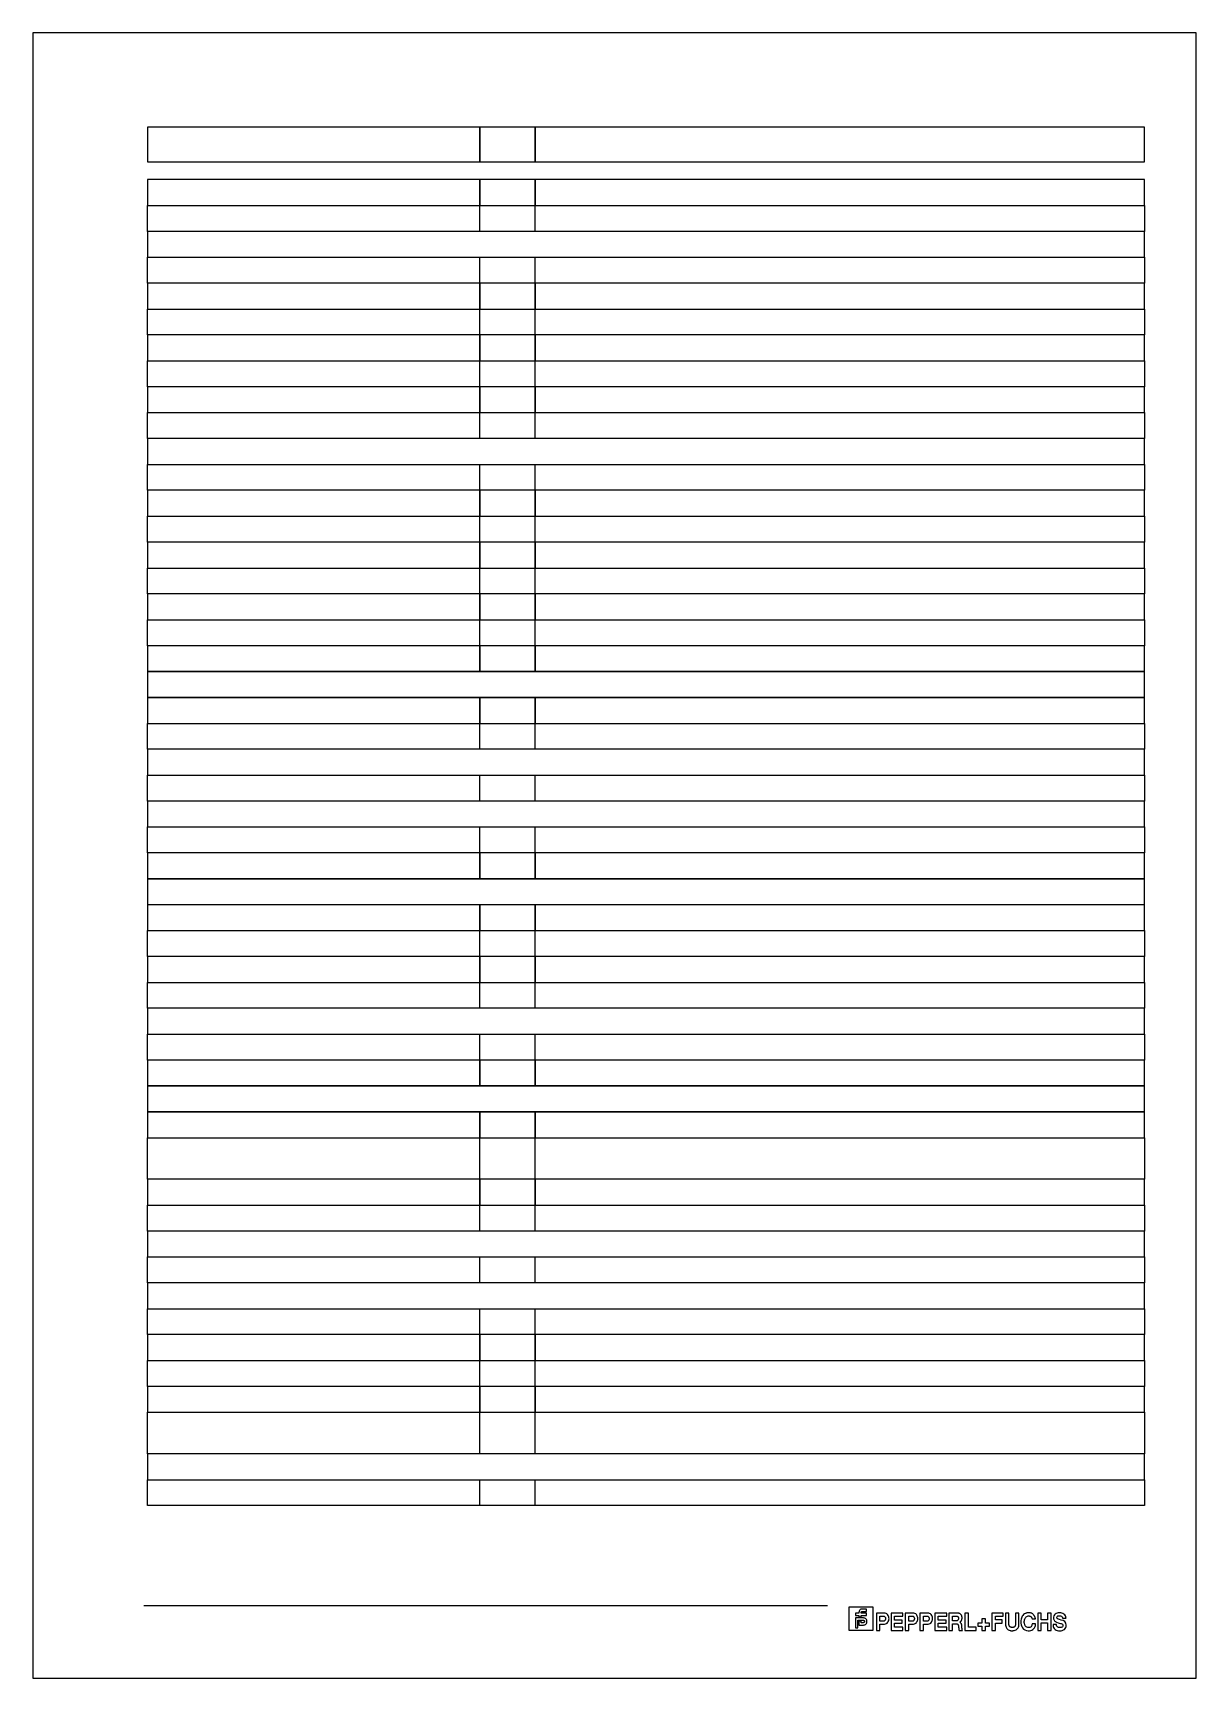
# Model space of a CAD drawing. Header units: metres. Extents: x 0 to 3575, y 0 to 842.
# Drawn here: x 745 to 1341, y 0 to 842 of the extents above; entities that cross this region are included whole.
import ezdxf

# ---------------------------------------------------------------- set-up
doc = ezdxf.new("R2010")
doc.units = ezdxf.units.M
doc.layers.add('BORDER', color=2, linetype='Continuous')
doc.layers.add('SCHEMATICS', color=7, linetype='Continuous')

msp = doc.modelspace()

# ---------------------------------------------------------------- linework, layer by layer
at = {"layer": 'BORDER', "color": 2}
msp.add_lwpolyline([(745.28, 0), (1340.56, 0), (1340.56, 841.89), (745.28, 841.89), (745.28, 0)], dxfattribs=at)
at = {"layer": 'SCHEMATICS', "color": 7}
for p, q in [((803.97, 740.34), (803.97, 753.59)), ((974.05, 740.34), (974.05, 753.59)), ((1002.4, 740.34), (1002.4, 753.59)), ((1314.21, 753.59), (1314.21, 740.34)), ((974.05, 740.34), (803.97, 740.34)), ((1002.4, 740.34), (974.05, 740.34)), ((1314.21, 740.34), (1002.4, 740.34)), ((803.97, 713.83), (803.97, 727.09)), ((974.05, 713.83), (974.05, 727.09)), ((1002.4, 713.83), (1002.4, 727.09)), ((1314.21, 727.09), (1314.21, 713.83)), ((974.05, 713.83), (803.97, 713.83)), ((1002.4, 713.83), (974.05, 713.83)), ((1314.21, 713.83), (1002.4, 713.83)), ((803.97, 687.33), (803.97, 700.58)), ((974.05, 687.33), (974.05, 700.58)), ((1002.4, 687.33), (1002.4, 700.58)), ((1314.21, 700.58), (1314.21, 687.33)), ((974.05, 687.33), (803.97, 687.33)), ((1002.4, 687.33), (974.05, 687.33)), ((1314.21, 687.33), (1002.4, 687.33)), ((803.97, 660.83), (803.97, 674.08)), ((974.05, 660.83), (974.05, 674.08)), ((1002.4, 660.83), (1002.4, 674.08)), ((1314.21, 674.08), (1314.21, 660.83)), ((974.05, 660.83), (803.97, 660.83)), ((1002.4, 660.83), (974.05, 660.83)), ((1314.21, 660.83), (1002.4, 660.83)), ((803.97, 634.32), (803.97, 647.57)), ((974.05, 634.32), (974.05, 647.57)), ((1002.4, 634.32), (1002.4, 647.57)), ((1314.21, 647.57), (1314.21, 634.32)), ((974.05, 634.32), (803.97, 634.32)), ((1002.4, 634.32), (974.05, 634.32)), ((1314.21, 634.32), (1002.4, 634.32)), ((803.97, 607.82), (803.97, 621.07)), ((974.05, 607.82), (974.05, 621.07)), ((1002.4, 607.82), (1002.4, 621.07)), ((1314.21, 621.07), (1314.21, 607.82)), ((974.05, 607.82), (803.97, 607.82)), ((1002.4, 607.82), (974.05, 607.82)), ((1314.21, 607.82), (1002.4, 607.82)), ((803.97, 581.31), (803.97, 594.57)), ((974.05, 581.31), (974.05, 594.57)), ((1002.4, 581.31), (1002.4, 594.57)), ((1314.21, 594.57), (1314.21, 581.31)), ((974.05, 581.31), (803.97, 581.31)), ((1002.4, 581.31), (974.05, 581.31)), ((1314.21, 581.31), (1002.4, 581.31)), ((803.97, 554.81), (803.97, 568.06)), ((974.05, 554.81), (974.05, 568.06)), ((1002.4, 554.81), (1002.4, 568.06)), ((1314.21, 568.06), (1314.21, 554.81)), ((974.05, 554.81), (803.97, 554.81)), ((1002.4, 554.81), (974.05, 554.81)), ((1314.21, 554.81), (1002.4, 554.81)), ((803.97, 528.31), (803.97, 541.56)), ((974.05, 528.31), (974.05, 541.56)), ((1002.4, 528.31), (1002.4, 541.56)), ((1314.21, 541.56), (1314.21, 528.31)), ((974.05, 528.31), (803.97, 528.31)), ((1002.4, 528.31), (974.05, 528.31)), ((1314.21, 528.31), (1002.4, 528.31)), ((803.97, 475.3), (803.97, 488.55)), ((974.05, 475.3), (974.05, 488.55)), ((1002.4, 475.3), (1002.4, 488.55)), ((1314.21, 488.55), (1314.21, 475.3)), ((974.05, 475.3), (803.97, 475.3)), ((1002.4, 475.3), (974.05, 475.3)), ((1314.21, 475.3), (1002.4, 475.3)), ((803.97, 448.79), (803.97, 462.05)), ((974.05, 448.79), (974.05, 462.05)), ((1002.4, 448.79), (1002.4, 462.05)), ((1314.21, 462.05), (1314.21, 448.79)), ((974.05, 448.79), (803.97, 448.79)), ((1002.4, 448.79), (974.05, 448.79)), ((1314.21, 448.79), (1002.4, 448.79)), ((803.97, 422.29), (803.97, 435.54)), ((974.05, 422.29), (974.05, 435.54)), ((1002.4, 422.29), (1002.4, 435.54)), ((1314.21, 435.54), (1314.21, 422.29)), ((974.05, 422.29), (803.97, 422.29)), ((1002.4, 422.29), (974.05, 422.29)), ((1314.21, 422.29), (1002.4, 422.29)), ((803.97, 369.28), (803.97, 382.53)), ((974.05, 369.28), (974.05, 382.53)), ((1002.4, 369.28), (1002.4, 382.53)), ((1314.21, 382.53), (1314.21, 369.28)), ((974.05, 369.28), (803.97, 369.28)), ((1002.4, 369.28), (974.05, 369.28)), ((1314.21, 369.28), (1002.4, 369.28)), ((803.97, 342.78), (803.97, 356.03)), ((974.05, 342.78), (974.05, 356.03)), ((1002.4, 342.78), (1002.4, 356.03)), ((1314.21, 356.03), (1314.21, 342.78)), ((974.05, 342.78), (803.97, 342.78)), ((1002.4, 342.78), (974.05, 342.78)), ((1314.21, 342.78), (1002.4, 342.78)), ((803.97, 316.27), (803.97, 329.53)), ((974.05, 316.27), (974.05, 329.53)), ((1002.4, 316.27), (1002.4, 329.53)), ((1314.21, 329.53), (1314.21, 316.27)), ((974.05, 316.27), (803.97, 316.27)), ((1002.4, 316.27), (974.05, 316.27)), ((1314.21, 316.27), (1002.4, 316.27)), ((803.97, 255.27), (803.97, 276.52)), ((974.05, 255.27), (974.05, 276.52)), ((1002.4, 255.27), (1002.4, 276.52)), ((1314.21, 276.52), (1314.21, 255.27)), ((974.05, 255.27), (803.97, 255.27)), ((1002.4, 255.27), (974.05, 255.27)), ((1314.21, 255.27), (1002.4, 255.27)), ((803.97, 228.76), (803.97, 242.01)), ((974.05, 228.76), (974.05, 242.01)), ((1002.4, 228.76), (1002.4, 242.01)), ((1314.21, 242.01), (1314.21, 228.76)), ((974.05, 228.76), (803.97, 228.76)), ((1002.4, 228.76), (974.05, 228.76)), ((1314.21, 228.76), (1002.4, 228.76)), ((803.97, 202.26), (803.97, 215.51)), ((974.05, 202.26), (974.05, 215.51)), ((1002.4, 202.26), (1002.4, 215.51)), ((1314.21, 215.51), (1314.21, 202.26)), ((974.05, 202.26), (803.97, 202.26)), ((1002.4, 202.26), (974.05, 202.26)), ((1314.21, 202.26), (1002.4, 202.26)), ((803.97, 175.75), (803.97, 189.01)), ((974.05, 175.75), (974.05, 189.01)), ((1002.4, 175.75), (1002.4, 189.01)), ((1314.21, 189.01), (1314.21, 175.75)), ((974.05, 175.75), (803.97, 175.75)), ((1002.4, 175.75), (974.05, 175.75)), ((1314.21, 175.75), (1002.4, 175.75)), ((803.97, 149.25), (803.97, 162.5)), ((974.05, 149.25), (974.05, 162.5)), ((1002.4, 149.25), (1002.4, 162.5)), ((1314.21, 162.5), (1314.21, 149.25)), ((974.05, 149.25), (803.97, 149.25)), ((1002.4, 149.25), (974.05, 149.25)), ((1314.21, 149.25), (1002.4, 149.25)), ((803.97, 114.75), (803.97, 136)), ((974.05, 114.75), (974.05, 136)), ((1002.4, 114.75), (1002.4, 136)), ((1314.21, 136), (1314.21, 114.75)), ((974.05, 114.75), (803.97, 114.75)), ((1002.4, 114.75), (974.05, 114.75)), ((1314.21, 114.75), (1002.4, 114.75)), ((803.97, 88.24), (803.97, 101.49)), ((974.05, 88.24), (974.05, 101.49)), ((1002.4, 88.24), (1002.4, 101.49)), ((1314.21, 101.49), (1314.21, 88.24)), ((974.05, 88.24), (803.97, 88.24)), ((1002.4, 88.24), (974.05, 88.24)), ((1314.21, 88.24), (1002.4, 88.24)), ((801.97, 37.2), (1151.95, 37.2)), ((1163.06, 36.55), (1175.18, 36.55)), ((1163.06, 24.43), (1163.06, 36.55)), ((1171.86, 34.13), (1171.86, 35.34)), ((1175.18, 36.55), (1175.18, 24.43)), ((1168.02, 33.23), (1166.2, 33.23)), ((1166.2, 33.23), (1166.2, 32.01)), ((1166.2, 32.01), (1168.02, 32.01)), ((1166.2, 30.79), (1166.2, 25.65)), ((1166.2, 25.65), (1167.41, 25.65)), ((1167.41, 25.65), (1167.41, 29.57)), ((1167.41, 29.57), (1170.32, 29.57)), ((1168.02, 33.67), (1168.02, 33.23)), ((1168.02, 32.01), (1168.02, 31.27)), ((1168.02, 31.27), (1169.23, 31.27)), ((1169.23, 29.09), (1168.02, 29.09)), ((1168.02, 29.09), (1168.02, 27.14)), ((1168.02, 27.14), (1170.32, 27.14)), ((1171.86, 33.23), (1169.23, 33.23)), ((1169.23, 32.01), (1171.86, 32.01)), ((1169.23, 28.36), (1169.23, 29.09)), ((1171.86, 32.01), (1171.86, 33.23)), ((1180.98, 33.24), (1176.95, 33.24)), ((1176.95, 33.24), (1176.95, 24.43)), ((1178.75, 29.13), (1178.75, 31.69)), ((1178.75, 31.69), (1180.52, 31.69)), ((1180.46, 29.13), (1178.75, 29.13)), ((1178.75, 24.43), (1178.75, 27.59)), ((1178.75, 27.59), (1180.8, 27.59)), ((1180.77, 29.16), (1180.46, 29.13)), ((1180.8, 27.59), (1181.16, 27.61)), ((1190.53, 33.24), (1184.47, 33.24)), ((1184.47, 33.24), (1184.47, 24.42)), ((1186.26, 29.71), (1186.26, 31.62)), ((1186.26, 31.62), (1190.53, 31.62)), ((1190.19, 29.71), (1186.26, 29.71)), ((1186.26, 26.04), (1186.26, 28.17)), ((1186.26, 28.17), (1190.19, 28.17)), ((1190.53, 26.04), (1186.26, 26.04)), ((1190.19, 28.17), (1190.19, 29.71)), ((1190.53, 31.62), (1190.53, 33.24)), ((1190.53, 24.42), (1190.53, 26.04)), ((1195.71, 33.25), (1191.67, 33.25)), ((1191.67, 33.25), (1191.67, 24.42)), ((1193.48, 29.13), (1193.48, 31.7)), ((1193.48, 31.7), (1195.25, 31.7)), ((1195.19, 29.13), (1193.48, 29.13)), ((1193.48, 24.42), (1193.48, 27.58)), ((1193.48, 27.58), (1195.53, 27.58)), ((1195.5, 29.15), (1195.19, 29.13)), ((1195.53, 27.58), (1195.9, 27.61)), ((1203.28, 33.24), (1199.25, 33.24)), ((1199.25, 33.24), (1199.25, 24.43)), ((1201.06, 29.13), (1201.06, 31.69)), ((1201.06, 31.69), (1202.83, 31.69)), ((1202.76, 29.13), (1201.06, 29.13)), ((1201.06, 24.43), (1201.06, 27.59)), ((1201.06, 27.59), (1203.11, 27.59)), ((1203.07, 29.16), (1202.76, 29.13)), ((1203.11, 27.59), (1203.47, 27.61)), ((1212.92, 33.24), (1206.85, 33.24)), ((1206.85, 33.24), (1206.85, 24.42)), ((1208.64, 29.71), (1208.64, 31.62)), ((1208.64, 31.62), (1212.92, 31.62)), ((1212.57, 29.71), (1208.64, 29.71)), ((1208.64, 26.04), (1208.64, 28.17)), ((1208.64, 28.17), (1212.57, 28.17)), ((1212.92, 26.04), (1208.64, 26.04)), ((1212.57, 28.17), (1212.57, 29.71)), ((1212.92, 31.62), (1212.92, 33.24)), ((1212.92, 24.42), (1212.92, 26.04)), ((1218.5, 33.23), (1214.1, 33.23)), ((1214.1, 33.23), (1214.1, 24.43)), ((1215.88, 29.31), (1215.88, 31.68)), ((1215.88, 31.68), (1217.79, 31.68)), ((1217.58, 29.31), (1215.88, 29.31)), ((1215.88, 24.43), (1215.88, 27.84)), ((1215.88, 27.84), (1217.75, 27.84)), ((1218, 29.33), (1217.58, 29.31)), ((1217.75, 27.84), (1218.01, 27.84)), ((1217.79, 31.68), (1218.01, 31.68)), ((1219.61, 28.64), (1219.96, 28.89)), ((1219.86, 28.48), (1219.61, 28.64)), ((1220.89, 24.74), (1220.78, 25.36)), ((1224.02, 33.24), (1222.23, 33.24)), ((1222.23, 33.24), (1222.23, 24.43)), ((1224.02, 26.05), (1224.02, 33.24)), ((1227.95, 26.05), (1224.02, 26.05)), ((1227.95, 24.43), (1227.95, 26.05)), ((1230.94, 28.17), (1228.89, 28.17)), ((1228.89, 28.17), (1228.89, 26.6)), ((1228.89, 26.6), (1230.94, 26.6)), ((1232.72, 30.31), (1230.94, 30.31)), ((1230.94, 30.31), (1230.94, 28.17)), ((1230.94, 26.6), (1230.94, 24.43)), ((1232.72, 28.17), (1232.72, 30.31)), ((1234.77, 28.17), (1232.72, 28.17)), ((1232.72, 24.43), (1232.72, 26.6)), ((1232.72, 26.6), (1234.77, 26.6)), ((1234.77, 26.6), (1234.77, 28.17)), ((1241.82, 33.25), (1236.1, 33.25)), ((1236.1, 33.25), (1236.1, 24.43)), ((1237.89, 29.73), (1237.89, 31.62)), ((1237.89, 31.62), (1241.82, 31.62)), ((1241.32, 29.73), (1237.89, 29.73)), ((1237.89, 24.43), (1237.89, 28.17)), ((1237.89, 28.17), (1241.32, 28.17)), ((1241.32, 28.17), (1241.32, 29.73)), ((1241.82, 31.62), (1241.82, 33.25)), ((1244.74, 33.25), (1242.96, 33.25)), ((1242.96, 33.25), (1242.96, 27.59)), ((1244.74, 28.17), (1244.74, 33.25)), ((1244.78, 27.43), (1244.74, 28.17)), ((1249.91, 33.25), (1248.12, 33.25)), ((1248.12, 33.25), (1248.12, 28.17)), ((1248.12, 28.17), (1248.12, 27.43)), ((1249.87, 27.07), (1249.91, 27.6)), ((1249.91, 27.6), (1249.91, 33.25)), ((1258.35, 27.83), (1256.62, 27.83)), ((1256.62, 27.83), (1256.62, 27.56)), ((1256.63, 30.25), (1258.35, 30.25)), ((1258.35, 30.25), (1258.32, 30.47)), ((1258.37, 27.67), (1258.35, 27.83)), ((1261.32, 33.25), (1259.54, 33.25)), ((1259.54, 33.25), (1259.54, 24.43)), ((1261.32, 29.78), (1261.32, 33.25)), ((1264.56, 29.78), (1261.32, 29.78)), ((1261.32, 24.43), (1261.32, 28.2)), ((1261.32, 28.2), (1264.56, 28.2)), ((1266.33, 33.25), (1264.56, 33.25)), ((1264.56, 33.25), (1264.56, 29.78)), ((1264.56, 28.2), (1264.56, 24.43)), ((1266.33, 24.43), (1266.33, 33.25)), ((1269.12, 27.36), (1267.34, 27.36)), ((1267.34, 27.36), (1267.34, 27.1)), ((1269.12, 27.24), (1269.12, 27.36)), ((1272.23, 30.61), (1273.99, 30.61)), ((1273.99, 30.61), (1273.98, 30.82)), ((1175.18, 24.43), (1163.06, 24.43)), ((1176.95, 24.43), (1178.75, 24.43)), ((1184.47, 24.42), (1190.53, 24.42)), ((1191.67, 24.42), (1193.48, 24.42)), ((1199.25, 24.43), (1201.06, 24.43)), ((1206.85, 24.42), (1212.92, 24.42)), ((1214.1, 24.43), (1215.88, 24.43)), ((1219.21, 24.68), (1219.28, 24.43)), ((1219.28, 24.43), (1220.97, 24.43)), ((1220.97, 24.43), (1220.89, 24.74)), ((1222.23, 24.43), (1227.95, 24.43)), ((1230.94, 24.43), (1232.72, 24.43)), ((1236.1, 24.43), (1237.89, 24.43)), ((1259.54, 24.43), (1261.32, 24.43)), ((1264.56, 24.43), (1266.33, 24.43))]:
    msp.add_line(p, q, dxfattribs=at)
for points in [[(803.97, 775.85), (974.05, 775.85), (974.05, 793.7), (803.97, 793.7), (803.97, 775.85)], [(974.05, 775.85), (1002.4, 775.85), (1002.4, 793.7), (974.05, 793.7), (974.05, 775.85)], [(1002.4, 775.85), (1314.21, 775.85), (1314.21, 793.7), (1002.4, 793.7), (1002.4, 775.85)], [(803.97, 753.59), (974.05, 753.59), (974.05, 766.84), (803.97, 766.84), (803.97, 753.59)], [(974.05, 753.59), (1002.4, 753.59), (1002.4, 766.84), (974.05, 766.84), (974.05, 753.59)], [(1002.4, 753.59), (1314.21, 753.59), (1314.21, 766.84), (1002.4, 766.84), (1002.4, 753.59)], [(803.97, 727.09), (1314.21, 727.09), (1314.21, 740.34), (803.97, 740.34), (803.97, 727.09)], [(803.97, 700.58), (974.05, 700.58), (974.05, 713.83), (803.97, 713.83), (803.97, 700.58)], [(974.05, 700.58), (1002.4, 700.58), (1002.4, 713.83), (974.05, 713.83), (974.05, 700.58)], [(1002.4, 700.58), (1314.21, 700.58), (1314.21, 713.83), (1002.4, 713.83), (1002.4, 700.58)], [(803.97, 674.08), (974.05, 674.08), (974.05, 687.33), (803.97, 687.33), (803.97, 674.08)], [(974.05, 674.08), (1002.4, 674.08), (1002.4, 687.33), (974.05, 687.33), (974.05, 674.08)], [(1002.4, 674.08), (1314.21, 674.08), (1314.21, 687.33), (1002.4, 687.33), (1002.4, 674.08)], [(803.97, 647.57), (974.05, 647.57), (974.05, 660.82), (803.97, 660.82), (803.97, 647.57)], [(974.05, 647.57), (1002.4, 647.57), (1002.4, 660.82), (974.05, 660.82), (974.05, 647.57)], [(1002.4, 647.57), (1314.21, 647.57), (1314.21, 660.82), (1002.4, 660.82), (1002.4, 647.57)], [(803.97, 621.07), (1314.21, 621.07), (1314.21, 634.32), (803.97, 634.32), (803.97, 621.07)], [(803.97, 594.57), (974.05, 594.57), (974.05, 607.82), (803.97, 607.82), (803.97, 594.57)], [(974.05, 594.57), (1002.4, 594.57), (1002.4, 607.82), (974.05, 607.82), (974.05, 594.57)], [(1002.4, 594.57), (1314.21, 594.57), (1314.21, 607.82), (1002.4, 607.82), (1002.4, 594.57)], [(803.97, 568.06), (974.05, 568.06), (974.05, 581.31), (803.97, 581.31), (803.97, 568.06)], [(974.05, 568.06), (1002.4, 568.06), (1002.4, 581.31), (974.05, 581.31), (974.05, 568.06)], [(1002.4, 568.06), (1314.21, 568.06), (1314.21, 581.31), (1002.4, 581.31), (1002.4, 568.06)], [(803.97, 541.56), (974.05, 541.56), (974.05, 554.81), (803.97, 554.81), (803.97, 541.56)], [(974.05, 541.56), (1002.4, 541.56), (1002.4, 554.81), (974.05, 554.81), (974.05, 541.56)], [(1002.4, 541.56), (1314.21, 541.56), (1314.21, 554.81), (1002.4, 554.81), (1002.4, 541.56)], [(803.97, 515.05), (974.05, 515.05), (974.05, 528.3), (803.97, 528.3), (803.97, 515.05)], [(974.05, 515.05), (1002.4, 515.05), (1002.4, 528.3), (974.05, 528.3), (974.05, 515.05)], [(1002.4, 515.05), (1314.21, 515.05), (1314.21, 528.3), (1002.4, 528.3), (1002.4, 515.05)], [(803.97, 501.8), (1314.21, 501.8), (1314.21, 515.05), (803.97, 515.05), (803.97, 501.8)], [(803.97, 488.55), (974.05, 488.55), (974.05, 501.8), (803.97, 501.8), (803.97, 488.55)], [(974.05, 488.55), (1002.4, 488.55), (1002.4, 501.8), (974.05, 501.8), (974.05, 488.55)], [(1002.4, 488.55), (1314.21, 488.55), (1314.21, 501.8), (1002.4, 501.8), (1002.4, 488.55)], [(803.97, 462.05), (1314.21, 462.05), (1314.21, 475.3), (803.97, 475.3), (803.97, 462.05)], [(803.97, 435.54), (1314.21, 435.54), (1314.21, 448.79), (803.97, 448.79), (803.97, 435.54)], [(803.97, 409.04), (974.05, 409.04), (974.05, 422.29), (803.97, 422.29), (803.97, 409.04)], [(974.05, 409.04), (1002.4, 409.04), (1002.4, 422.29), (974.05, 422.29), (974.05, 409.04)], [(1002.4, 409.04), (1314.21, 409.04), (1314.21, 422.29), (1002.4, 422.29), (1002.4, 409.04)], [(803.97, 395.79), (1314.21, 395.79), (1314.21, 409.04), (803.97, 409.04), (803.97, 395.79)], [(803.97, 382.53), (974.05, 382.53), (974.05, 395.78), (803.97, 395.78), (803.97, 382.53)], [(974.05, 382.53), (1002.4, 382.53), (1002.4, 395.78), (974.05, 395.78), (974.05, 382.53)], [(1002.4, 382.53), (1314.21, 382.53), (1314.21, 395.78), (1002.4, 395.78), (1002.4, 382.53)], [(803.97, 356.03), (974.05, 356.03), (974.05, 369.28), (803.97, 369.28), (803.97, 356.03)], [(974.05, 356.03), (1002.4, 356.03), (1002.4, 369.28), (974.05, 369.28), (974.05, 356.03)], [(1002.4, 356.03), (1314.21, 356.03), (1314.21, 369.28), (1002.4, 369.28), (1002.4, 356.03)], [(803.97, 329.53), (1314.21, 329.53), (1314.21, 342.78), (803.97, 342.78), (803.97, 329.53)], [(803.97, 303.02), (974.05, 303.02), (974.05, 316.27), (803.97, 316.27), (803.97, 303.02)], [(974.05, 303.02), (1002.4, 303.02), (1002.4, 316.27), (974.05, 316.27), (974.05, 303.02)], [(1002.4, 303.02), (1314.21, 303.02), (1314.21, 316.27), (1002.4, 316.27), (1002.4, 303.02)], [(803.97, 289.77), (1314.21, 289.77), (1314.21, 303.02), (803.97, 303.02), (803.97, 289.77)], [(803.97, 276.52), (974.05, 276.52), (974.05, 289.77), (803.97, 289.77), (803.97, 276.52)], [(974.05, 276.52), (1002.4, 276.52), (1002.4, 289.77), (974.05, 289.77), (974.05, 276.52)], [(1002.4, 276.52), (1314.21, 276.52), (1314.21, 289.77), (1002.4, 289.77), (1002.4, 276.52)], [(803.97, 242.01), (974.05, 242.01), (974.05, 255.26), (803.97, 255.26), (803.97, 242.01)], [(974.05, 242.01), (1002.4, 242.01), (1002.4, 255.26), (974.05, 255.26), (974.05, 242.01)], [(1002.4, 242.01), (1314.21, 242.01), (1314.21, 255.26), (1002.4, 255.26), (1002.4, 242.01)], [(803.97, 215.51), (1314.21, 215.51), (1314.21, 228.76), (803.97, 228.76), (803.97, 215.51)], [(803.97, 189.01), (1314.21, 189.01), (1314.21, 202.26), (803.97, 202.26), (803.97, 189.01)], [(803.97, 162.5), (974.05, 162.5), (974.05, 175.75), (803.97, 175.75), (803.97, 162.5)], [(974.05, 162.5), (1002.4, 162.5), (1002.4, 175.75), (974.05, 175.75), (974.05, 162.5)], [(1002.4, 162.5), (1314.21, 162.5), (1314.21, 175.75), (1002.4, 175.75), (1002.4, 162.5)], [(803.97, 136), (974.05, 136), (974.05, 149.25), (803.97, 149.25), (803.97, 136)], [(974.05, 136), (1002.4, 136), (1002.4, 149.25), (974.05, 149.25), (974.05, 136)], [(1002.4, 136), (1314.21, 136), (1314.21, 149.25), (1002.4, 149.25), (1002.4, 136)], [(803.97, 101.49), (1314.21, 101.49), (1314.21, 114.74), (803.97, 114.74), (803.97, 101.49)], [(1169.69, 35.34), (1169.33, 35.3), (1169.01, 35.2), (1168.72, 35.03), (1168.48, 34.82), (1168.28, 34.57), (1168.14, 34.29), (1168.05, 33.99), (1168.02, 33.67)], [(1169.23, 33.67), (1169.24, 33.77), (1169.26, 33.86), (1169.31, 33.94), (1169.36, 34), (1169.43, 34.05), (1169.51, 34.09), (1169.59, 34.12), (1169.68, 34.13)], [(1169.68, 34.13), (1169.92, 34.13), (1170.24, 34.13), (1170.6, 34.13), (1170.96, 34.13), (1171.31, 34.13), (1171.59, 34.13), (1171.78, 34.13), (1171.86, 34.13)], [(1171.86, 35.34), (1171.77, 35.34), (1171.53, 35.34), (1171.19, 35.34), (1170.8, 35.34), (1170.41, 35.34), (1170.06, 35.34), (1169.8, 35.34), (1169.69, 35.34)], [(1170.32, 30.79), (1170.08, 30.79), (1169.59, 30.79), (1168.93, 30.79), (1168.18, 30.79), (1167.45, 30.79), (1166.81, 30.79), (1166.37, 30.79), (1166.2, 30.79)], [(1169.23, 33.23), (1169.23, 33.31), (1169.23, 33.39), (1169.23, 33.46), (1169.23, 33.52), (1169.23, 33.57), (1169.23, 33.62), (1169.23, 33.65), (1169.23, 33.67)], [(1169.23, 31.27), (1169.23, 31.28), (1169.23, 31.33), (1169.23, 31.39), (1169.23, 31.49), (1169.23, 31.6), (1169.23, 31.72), (1169.23, 31.86), (1169.23, 32.01)], [(1170.32, 28.36), (1170.24, 28.36), (1170.1, 28.36), (1169.92, 28.36), (1169.73, 28.36), (1169.54, 28.36), (1169.38, 28.36), (1169.27, 28.36), (1169.23, 28.36)], [(1172.12, 28.98), (1172.09, 29.33), (1171.99, 29.66), (1171.84, 29.97), (1171.63, 30.24), (1171.36, 30.46), (1171.06, 30.64), (1170.7, 30.75), (1170.32, 30.79)], [(1170.32, 29.57), (1170.44, 29.56), (1170.56, 29.52), (1170.66, 29.45), (1170.74, 29.37), (1170.81, 29.28), (1170.87, 29.18), (1170.9, 29.08), (1170.91, 28.98)], [(1170.91, 28.98), (1170.89, 28.81), (1170.84, 28.68), (1170.77, 28.57), (1170.68, 28.49), (1170.59, 28.43), (1170.49, 28.39), (1170.4, 28.37), (1170.32, 28.36)], [(1170.32, 27.14), (1170.71, 27.18), (1171.06, 27.3), (1171.37, 27.47), (1171.63, 27.71), (1171.84, 27.99), (1171.99, 28.3), (1172.09, 28.63), (1172.12, 28.98)], [(1180.52, 31.69), (1180.55, 31.69), (1180.59, 31.69), (1180.62, 31.69), (1180.65, 31.68), (1180.68, 31.68), (1180.71, 31.67), (1180.74, 31.67), (1180.77, 31.67)], [(1180.77, 31.67), (1180.98, 31.62), (1181.17, 31.53), (1181.32, 31.4), (1181.45, 31.23), (1181.54, 31.04), (1181.61, 30.83), (1181.65, 30.61), (1181.66, 30.38)], [(1181.66, 30.38), (1181.64, 30.16), (1181.59, 29.95), (1181.52, 29.75), (1181.42, 29.57), (1181.3, 29.41), (1181.14, 29.29), (1180.97, 29.2), (1180.77, 29.16)], [(1181.41, 33.22), (1181.36, 33.22), (1181.31, 33.23), (1181.26, 33.23), (1181.21, 33.24), (1181.15, 33.24), (1181.1, 33.24), (1181.04, 33.24), (1180.98, 33.24)], [(1181.16, 27.61), (1181.66, 27.71), (1182.1, 27.9), (1182.48, 28.19), (1182.8, 28.55), (1183.05, 28.96), (1183.24, 29.42), (1183.35, 29.9), (1183.4, 30.38)], [(1183.4, 30.38), (1183.38, 30.82), (1183.3, 31.26), (1183.15, 31.7), (1182.94, 32.11), (1182.66, 32.49), (1182.31, 32.81), (1181.9, 33.06), (1181.41, 33.22)], [(1195.25, 31.7), (1195.29, 31.7), (1195.32, 31.69), (1195.35, 31.69), (1195.38, 31.69), (1195.41, 31.68), (1195.44, 31.68), (1195.47, 31.67), (1195.5, 31.67)], [(1195.5, 31.67), (1195.72, 31.63), (1195.9, 31.53), (1196.06, 31.4), (1196.18, 31.23), (1196.28, 31.04), (1196.34, 30.83), (1196.38, 30.61), (1196.39, 30.38)], [(1196.39, 30.38), (1196.37, 30.16), (1196.33, 29.95), (1196.25, 29.75), (1196.15, 29.56), (1196.03, 29.41), (1195.88, 29.28), (1195.7, 29.2), (1195.5, 29.15)], [(1196.14, 33.22), (1196.09, 33.23), (1196.04, 33.24), (1195.99, 33.24), (1195.94, 33.24), (1195.88, 33.24), (1195.83, 33.25), (1195.77, 33.25), (1195.71, 33.25)], [(1195.9, 27.61), (1196.4, 27.7), (1196.84, 27.9), (1197.22, 28.18), (1197.54, 28.54), (1197.79, 28.96), (1197.98, 29.41), (1198.09, 29.89), (1198.14, 30.38)], [(1198.14, 30.38), (1198.12, 30.82), (1198.03, 31.27), (1197.89, 31.7), (1197.67, 32.12), (1197.39, 32.49), (1197.05, 32.81), (1196.63, 33.06), (1196.14, 33.22)], [(1202.83, 31.69), (1202.86, 31.69), (1202.89, 31.69), (1202.92, 31.69), (1202.95, 31.68), (1202.98, 31.68), (1203.01, 31.67), (1203.04, 31.67), (1203.07, 31.67)], [(1203.07, 31.67), (1203.29, 31.62), (1203.47, 31.53), (1203.63, 31.4), (1203.75, 31.23), (1203.85, 31.04), (1203.92, 30.83), (1203.95, 30.61), (1203.96, 30.38)], [(1203.96, 30.38), (1203.95, 30.16), (1203.9, 29.95), (1203.83, 29.75), (1203.73, 29.57), (1203.6, 29.41), (1203.45, 29.29), (1203.27, 29.2), (1203.07, 29.16)], [(1203.72, 33.22), (1203.67, 33.22), (1203.61, 33.23), (1203.56, 33.23), (1203.51, 33.24), (1203.46, 33.24), (1203.4, 33.24), (1203.34, 33.24), (1203.28, 33.24)], [(1203.47, 27.61), (1203.97, 27.71), (1204.41, 27.9), (1204.79, 28.19), (1205.11, 28.55), (1205.36, 28.96), (1205.54, 29.42), (1205.66, 29.89), (1205.7, 30.38)], [(1205.7, 30.38), (1205.68, 30.82), (1205.6, 31.26), (1205.45, 31.7), (1205.24, 32.11), (1204.96, 32.49), (1204.62, 32.81), (1204.2, 33.06), (1203.72, 33.22)], [(1218.99, 30.33), (1218.95, 30.11), (1218.88, 29.91), (1218.79, 29.74), (1218.67, 29.6), (1218.53, 29.49), (1218.37, 29.41), (1218.2, 29.36), (1218, 29.33)], [(1218.01, 31.68), (1218.19, 31.65), (1218.36, 31.61), (1218.51, 31.56), (1218.65, 31.47), (1218.76, 31.36), (1218.86, 31.2), (1218.93, 31.01), (1218.99, 30.76)], [(1218.01, 27.84), (1218.1, 27.83), (1218.18, 27.82), (1218.25, 27.8), (1218.32, 27.78), (1218.39, 27.74), (1218.45, 27.7), (1218.51, 27.66), (1218.56, 27.6)], [(1219.61, 33), (1219.46, 33.06), (1219.33, 33.11), (1219.2, 33.15), (1219.07, 33.19), (1218.94, 33.21), (1218.81, 33.22), (1218.66, 33.23), (1218.5, 33.23)], [(1218.56, 27.6), (1218.69, 27.46), (1218.79, 27.31), (1218.87, 27.15), (1218.92, 26.99), (1218.97, 26.82), (1219, 26.64), (1219.02, 26.44), (1219.03, 26.23)], [(1218.99, 30.76), (1218.99, 30.72), (1218.99, 30.67), (1218.99, 30.61), (1218.99, 30.56), (1218.99, 30.5), (1218.99, 30.44), (1218.99, 30.39), (1218.99, 30.33)], [(1219.03, 26.23), (1219.05, 26.02), (1219.05, 25.82), (1219.06, 25.64), (1219.07, 25.45), (1219.09, 25.27), (1219.11, 25.09), (1219.15, 24.89), (1219.21, 24.68)], [(1220.7, 31.53), (1220.63, 31.78), (1220.54, 32), (1220.44, 32.21), (1220.32, 32.4), (1220.19, 32.58), (1220.02, 32.73), (1219.83, 32.87), (1219.61, 33)], [(1220.63, 27.22), (1220.61, 27.34), (1220.56, 27.48), (1220.5, 27.65), (1220.42, 27.83), (1220.31, 28.01), (1220.18, 28.19), (1220.03, 28.35), (1219.86, 28.48)], [(1219.96, 28.89), (1220.13, 29.02), (1220.26, 29.16), (1220.38, 29.31), (1220.47, 29.47), (1220.54, 29.64), (1220.6, 29.83), (1220.66, 30.02), (1220.71, 30.23)], [(1220.78, 25.36), (1220.74, 25.61), (1220.71, 25.84), (1220.7, 26.06), (1220.69, 26.27), (1220.68, 26.48), (1220.67, 26.71), (1220.66, 26.95), (1220.63, 27.22)], [(1220.71, 30.23), (1220.75, 30.41), (1220.78, 30.57), (1220.8, 30.73), (1220.8, 30.88), (1220.79, 31.03), (1220.77, 31.19), (1220.74, 31.35), (1220.7, 31.53)], [(1242.96, 27.59), (1242.96, 27.51), (1242.97, 27.44), (1242.97, 27.38), (1242.98, 27.32), (1242.98, 27.26), (1242.99, 27.2), (1243, 27.13), (1243.01, 27.06)], [(1243.01, 27.06), (1243.13, 26.56), (1243.29, 26.1), (1243.5, 25.69), (1243.77, 25.32), (1244.09, 25), (1244.46, 24.72), (1244.88, 24.51), (1245.36, 24.35)], [(1245.44, 26.19), (1245.28, 26.31), (1245.15, 26.43), (1245.04, 26.57), (1244.95, 26.72), (1244.88, 26.88), (1244.83, 27.05), (1244.8, 27.23), (1244.78, 27.43)], [(1246.43, 25.93), (1246.28, 25.93), (1246.15, 25.94), (1246.03, 25.96), (1245.91, 25.98), (1245.79, 26.01), (1245.67, 26.05), (1245.56, 26.11), (1245.44, 26.19)], [(1247.54, 26.19), (1247.41, 26.1), (1247.28, 26.03), (1247.15, 25.99), (1247.02, 25.95), (1246.88, 25.93), (1246.74, 25.93), (1246.59, 25.92), (1246.43, 25.93)], [(1247.48, 24.37), (1247.97, 24.53), (1248.41, 24.74), (1248.81, 25.01), (1249.15, 25.32), (1249.43, 25.69), (1249.65, 26.1), (1249.8, 26.56), (1249.87, 27.07)], [(1248.12, 27.43), (1248.11, 27.23), (1248.09, 27.05), (1248.05, 26.88), (1247.99, 26.73), (1247.91, 26.58), (1247.81, 26.44), (1247.69, 26.31), (1247.54, 26.19)], [(1252.77, 32.84), (1252.28, 32.49), (1251.88, 32.1), (1251.56, 31.66), (1251.32, 31.18), (1251.14, 30.67), (1251.02, 30.12), (1250.95, 29.55), (1250.91, 28.95)], [(1250.91, 28.95), (1250.95, 28.08), (1251.11, 27.24), (1251.38, 26.44), (1251.78, 25.72), (1252.3, 25.1), (1252.95, 24.62), (1253.72, 24.3), (1254.62, 24.17)], [(1252.64, 29), (1252.65, 29.19), (1252.67, 29.37), (1252.69, 29.55), (1252.72, 29.72), (1252.76, 29.88), (1252.79, 30.03), (1252.83, 30.17), (1252.87, 30.28)], [(1252.73, 27.77), (1252.69, 27.92), (1252.67, 28.07), (1252.65, 28.21), (1252.64, 28.36), (1252.64, 28.51), (1252.64, 28.66), (1252.64, 28.82), (1252.64, 29)], [(1254.84, 25.83), (1254.37, 25.89), (1253.98, 26.02), (1253.65, 26.2), (1253.38, 26.44), (1253.16, 26.71), (1252.99, 27.03), (1252.85, 27.39), (1252.73, 27.77)], [(1254.87, 33.45), (1254.56, 33.44), (1254.28, 33.42), (1254.02, 33.37), (1253.77, 33.31), (1253.53, 33.23), (1253.28, 33.12), (1253.03, 33), (1252.77, 32.84)], [(1252.87, 30.28), (1253.01, 30.61), (1253.18, 30.92), (1253.39, 31.18), (1253.64, 31.41), (1253.91, 31.59), (1254.22, 31.73), (1254.56, 31.8), (1254.92, 31.82)], [(1254.62, 24.17), (1255.29, 24.21), (1255.92, 24.35), (1256.5, 24.58), (1257.03, 24.9), (1257.49, 25.31), (1257.87, 25.79), (1258.15, 26.36), (1258.33, 26.99)], [(1256.62, 27.56), (1256.58, 27.21), (1256.48, 26.88), (1256.31, 26.58), (1256.08, 26.31), (1255.82, 26.1), (1255.52, 25.94), (1255.19, 25.85), (1254.84, 25.83)], [(1257.24, 32.6), (1256.99, 32.83), (1256.73, 33.02), (1256.46, 33.17), (1256.18, 33.29), (1255.88, 33.37), (1255.56, 33.42), (1255.23, 33.44), (1254.87, 33.45)], [(1254.92, 31.82), (1255.16, 31.8), (1255.38, 31.75), (1255.58, 31.68), (1255.77, 31.59), (1255.94, 31.47), (1256.1, 31.33), (1256.25, 31.16), (1256.39, 30.96)], [(1256.39, 30.96), (1256.44, 30.87), (1256.49, 30.79), (1256.52, 30.7), (1256.55, 30.62), (1256.58, 30.54), (1256.6, 30.45), (1256.62, 30.35), (1256.63, 30.25)], [(1258.32, 30.47), (1258.28, 30.65), (1258.24, 30.86), (1258.18, 31.09), (1258.08, 31.35), (1257.95, 31.63), (1257.77, 31.94), (1257.54, 32.26), (1257.24, 32.6)], [(1258.33, 26.99), (1258.35, 27.09), (1258.36, 27.17), (1258.37, 27.25), (1258.37, 27.33), (1258.38, 27.41), (1258.38, 27.49), (1258.37, 27.58), (1258.37, 27.67)], [(1267.34, 27.1), (1267.42, 26.43), (1267.64, 25.85), (1267.98, 25.34), (1268.43, 24.93), (1268.95, 24.61), (1269.54, 24.38), (1270.18, 24.24), (1270.84, 24.21)], [(1270.61, 33.45), (1270.02, 33.4), (1269.46, 33.26), (1268.94, 33.03), (1268.49, 32.71), (1268.11, 32.3), (1267.83, 31.82), (1267.65, 31.26), (1267.6, 30.62)], [(1267.6, 30.62), (1267.64, 30.27), (1267.73, 29.94), (1267.88, 29.64), (1268.07, 29.37), (1268.29, 29.14), (1268.55, 28.93), (1268.84, 28.76), (1269.15, 28.62)], [(1269.19, 26.81), (1269.18, 26.87), (1269.16, 26.92), (1269.15, 26.97), (1269.14, 27.02), (1269.13, 27.07), (1269.13, 27.12), (1269.12, 27.18), (1269.12, 27.24)], [(1269.15, 28.62), (1269.9, 28.35), (1270.55, 28.16), (1271.1, 28.02), (1271.55, 27.89), (1271.9, 27.74), (1272.15, 27.54), (1272.32, 27.25), (1272.39, 26.83)], [(1270.84, 25.81), (1270.57, 25.85), (1270.3, 25.9), (1270.06, 25.97), (1269.83, 26.07), (1269.62, 26.2), (1269.45, 26.36), (1269.3, 26.56), (1269.19, 26.81)], [(1269.34, 31.11), (1269.51, 31.51), (1269.83, 31.78), (1270.27, 31.92), (1270.75, 31.94), (1271.24, 31.84), (1271.68, 31.63), (1272.02, 31.3), (1272.21, 30.88)], [(1274.15, 27.05), (1273.89, 28.17), (1273.3, 28.93), (1272.48, 29.4), (1271.57, 29.7), (1270.69, 29.92), (1269.94, 30.16), (1269.45, 30.52), (1269.34, 31.11)], [(1273.98, 30.82), (1273.88, 31.39), (1273.67, 31.9), (1273.35, 32.35), (1272.93, 32.74), (1272.44, 33.04), (1271.88, 33.27), (1271.26, 33.41), (1270.61, 33.45)], [(1270.84, 24.21), (1271.47, 24.27), (1272.08, 24.41), (1272.65, 24.63), (1273.16, 24.94), (1273.58, 25.33), (1273.9, 25.82), (1274.1, 26.39), (1274.15, 27.05)], [(1272.39, 26.83), (1272.36, 26.54), (1272.25, 26.31), (1272.07, 26.12), (1271.84, 25.98), (1271.59, 25.89), (1271.33, 25.83), (1271.07, 25.81), (1270.84, 25.81)], [(1272.21, 30.88), (1272.21, 30.8), (1272.22, 30.74), (1272.22, 30.69), (1272.22, 30.66), (1272.22, 30.64), (1272.22, 30.62), (1272.23, 30.62), (1272.23, 30.61)], [(1245.36, 24.35), (1245.51, 24.31), (1245.65, 24.29), (1245.78, 24.27), (1245.9, 24.26), (1246.03, 24.26), (1246.16, 24.26), (1246.3, 24.26), (1246.45, 24.26)], [(1246.45, 24.26), (1246.6, 24.26), (1246.73, 24.26), (1246.85, 24.27), (1246.97, 24.28), (1247.09, 24.29), (1247.21, 24.31), (1247.34, 24.34), (1247.48, 24.37)]]:
    msp.add_lwpolyline(points, dxfattribs=at)

doc.saveas('drawing.dxf')
